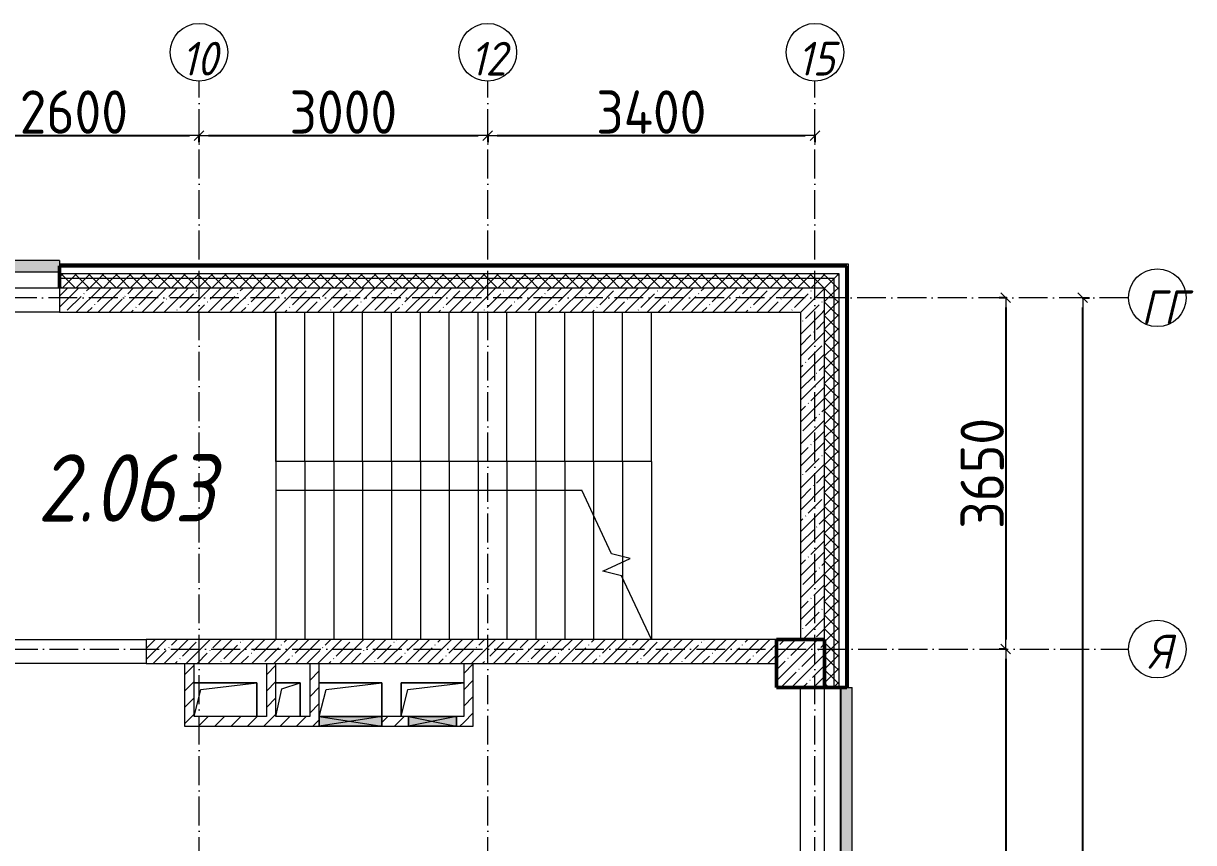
# Model space of a CAD drawing. Header units: millimetres. Extents: x -12989 to 629078, y -109036 to 555275.
# Drawn here: x 58485 to 70644, y 105684 to 114195 of the extents above; entities that cross this region are included whole.
import ezdxf

# ---------------------------------------------------------------- set-up
doc = ezdxf.new("R2010")
doc.units = ezdxf.units.MM
doc.linetypes.add('50_200_ШТРИХ_1Т_ш5_п1_п1_', pattern=[700, 500, -100, 0, -100])
for name, color, linetype, lineweight in [('A-____-____-DIMS', 7, 'Continuous', 9), ('A-DETL-GENF-OTLN', 7, 'Continuous', 9), ('A-FLOR-____-OTLN', 7, 'Continuous', 9), ('A-GENM-____-OTLN', 7, 'Continuous', 9), ('A-GLAZ-____-OTLN', 7, 'Continuous', 9), ('A-WALL-____-MCUT-1', 7, 'Continuous', 9), ('A-WALL-____-MCUT-2', 7, 'Continuous', 50), ('A-WALL-____-MCUT-3', 7, 'Continuous', 9), ('A-WALL-____-OTLN', 7, 'Continuous', 9), ('A-WALL-____-PATT-1', 7, 'Continuous', 9), ('A-WALL-FNSH-MCUT-1', 7, 'Continuous', 9), ('S-COLS-____-MCUT', 7, 'Continuous', 50), ('S-COLS-____-OTLN', 7, 'Continuous', 9), ('S-GRID-____-IDEN', 7, 'Continuous', 9), ('S-GRID-____-OTLN-1', 7, '50_200_ШТРИХ_1Т_ш5_п1_п1_', 9), ('S-STRS-____-MBND', 7, 'Continuous', 9), ('S-STRS-____-OTLN-1', 7, 'Continuous', 9), ('Марки помещений', 7, 'Continuous', 9)]:
    doc.layers.add(name, color=color, linetype=linetype, lineweight=lineweight)
doc.layers.add('A-GLAZ-____-OTLN-1', color=7, linetype='Continuous', lineweight=9, true_color=0xc0c0c0)
doc.styles.add('ISOCPEUR_I', font='isocpeui.ttf', dxfattribs={"width": 0.9, "height": 2.5})
doc.styles.add('ISOCPEUR_I_3', font='isocpeui.ttf', dxfattribs={"width": 0.85, "height": 2.2})
doc.styles.add('СПДС', font='isocpeur.ttf', dxfattribs={"width": 0.9})
doc.dimstyles.new('Размера А3', dxfattribs={"dimtxt": 200, "dimasz": 100, "dimexe": 70, "dimexo": 100, "dimgap": 20, "dimtad": 1, "dimdec": 0, "dimrnd": 10, "dimzin": 0, "dimdsep": 46, "dimtxsty": 'СПДС', "dimblk": 'ARROWHEAD_6', "dimcen": 1, "dimclrd": 256, "dimclre": 256, "dimclrt": 256, "dimazin": 0, "dimtfac": 1, "dimtdec": 0, "dimtmove": 2, "dimatfit": 3, "dimfxl": 1, "dimtolj": 1, "dimtzin": 0, "dimarcsym": 0})
pattern_1 = [(45, (43259.71, 63713.66), (-85.53659, 85.53659), []), (45, (43316.74, 63713.66), (-85.53659, 85.53659), [])]
pattern_2 = [(45, (43259.71, 63713.66), (-70.71068, 70.71068), []), (135, (43259.71, 63713.66), (-70.71068, -70.71068), [])]
pattern_3 = [(45, (43259.71, 63713.66), (-84.8528, 84.8528), [])]
pattern_4 = [(45, (43259.71, 63713.66), (-114.04925, 114.04925), []), (45, (43373.76, 63713.66), (-114.04925, 114.04925), [201.612, -40.322, 3.353, -36.97])]

# ---------------------------------------------------------------- blocks, each defined once
blk = doc.blocks.new('BSC_Колонна _Прямоугольная - 500х500-V133-АР1_План отверстий 2 этажа в осях 1-64_А-ГГ')
at = {"layer": 'S-COLS-____-OTLN'}
h = blk.add_hatch(dxfattribs=at)
h.set_pattern_fill('FP_163', color=256, style=0, pattern_type=2)
h.set_pattern_definition([(45, (-23300, -43831.04), (-114.04925, 114.04925), []), (45, (-23185.95, -43831.04), (-114.04925, 114.04925), [201.613, -40.323, 3.353, -36.97])])
h.paths.add_polyline_path([(-250, -250), (250, -250), (250, 250), (-250, 250)], flags=0)
at = {"layer": 'S-COLS-____-MCUT'}
for p, q in [((250, 250), (-250, 250)), ((-250, 250), (-250, -250)), ((250, -250), (250, 250)), ((-250, -250), (250, -250))]:
    blk.add_line(p, q, dxfattribs=at)
blk = doc.blocks.new('AR_Отверстие прямоугольное _в плите_ - AR_Отверстие прямоугольное _в плите_-30552566-АР1_План отверстий 2 этажа в осях 1-64_А-ГГ')
at = {"layer": 'A-GENM-____-OTLN'}
for p, q in [((325, 175), (-325, 175)), ((-255, 105), (325, 175)), ((325, -175), (325, 175)), ((-325, -175), (-255, 105))]:
    blk.add_line(p, q, dxfattribs=at)
blk = doc.blocks.new('AR_Отверстие прямоугольное _в плите_ - AR_Отверстие прямоугольное _в плите_-V174-АР1_План отверстий 2 этажа в осях 1-64_А-ГГ')
at = {"layer": 'A-GENM-____-OTLN'}
for p, q in [((325, 175), (-325, 175)), ((-325, 175), (-325, -175)), ((-255, 105), (325, 175)), ((-325, -175), (-255, 105))]:
    blk.add_line(p, q, dxfattribs=at)
blk = doc.blocks.new('AR_Отверстие прямоугольное _в плите_ - AR_Отверстие прямоугольное _в плите_-30459243-АР1_План отверстий 2 этажа в осях 1-64_А-ГГ')
at = {"layer": 'A-GENM-____-OTLN'}
for p, q in [((125, 175), (-125, 175)), ((-63, 112), (125, 175)), ((125, -175), (125, 175)), ((-125, -175), (-63, 112))]:
    blk.add_line(p, q, dxfattribs=at)
blk = doc.blocks.new('Отлив_СКБ - Отлив витража_120_НВФ-31885289-АР1_План отверстий 2 этажа в осях 1-64_А-ГГ')
at = {"layer": 'A-GLAZ-____-OTLN-1'}
for points in [[(1000, 2), (1000, 120), (0, 120), (0, 2)], [(1000, 0), (1000, 2), (0, 2), (0, 0)]]:
    blk.add_hatch(color=256, dxfattribs=at).paths.add_polyline_path(points, flags=0)
at = {"layer": 'A-GLAZ-____-OTLN'}
for p, q in [((0, 83), (0, 120)), ((1000, 120), (0, 120)), ((0, 2), (1000, 2)), ((1000, 120), (1000, 83)), ((1000, 0), (0, 0))]:
    blk.add_line(p, q, dxfattribs=at)
blk = doc.blocks.new('Отлив_СКБ - Отлив витража_120_НВФ-V194-АР1_План отверстий 2 этажа в осях 1-64_А-ГГ')
at = {"layer": 'A-GLAZ-____-OTLN-1'}
for points in [[(1800, -2), (1800, 0), (0, 0), (0, -2), (1544, -2)], [(1544, -120), (1800, -120), (1800, -2), (0, -2), (0, -120)]]:
    blk.add_hatch(color=256, dxfattribs=at).paths.add_polyline_path(points, flags=0)
at = {"layer": 'A-GLAZ-____-OTLN'}
for p, q in [((0, 0), (1800, 0)), ((1800, -2), (0, -2)), ((0, -120), (0, -83)), ((0, -120), (1800, -120)), ((1800, -83), (1800, -120))]:
    blk.add_line(p, q, dxfattribs=at)
blk = doc.blocks.new('AR_Отверстие прямоугольное _в стене__БезПР - AR_Отверстие прямоугольное _в стене__БезПР-36428237-АР1_План отверстий 2 этажа в осях 1-64_А-ГГ')
at = {"layer": 'A-GLAZ-____-OTLN'}
blk.add_hatch(color=256, dxfattribs=at).paths.add_polyline_path([(-325, -50), (325, -50), (325, 50), (-325, 50)], flags=0)
at = {"layer": 'A-DETL-GENF-OTLN'}
for p, q in [((-325, -50), (-325, 50)), ((-325, 50), (325, 50)), ((325, 50), (-325, -50)), ((-325, 50), (325, -50)), ((325, 50), (-325, 50)), ((-325, 50), (-325, -50)), ((325, 50), (325, -50)), ((325, -50), (325, 50)), ((325, -50), (-325, -50)), ((-325, -50), (325, -50))]:
    blk.add_line(p, q, dxfattribs=at)
at = {"layer": 'A-GLAZ-____-OTLN'}
blk.add_line((325, 50), (-325, 50), dxfattribs=at)
blk = doc.blocks.new('AR_Отверстие прямоугольное _в стене__БезПР - AR_Отверстие прямоугольное _в стене__БезПР-36788943-АР1_План отверстий 2 этажа в осях 1-64_А-ГГ')
at = {"layer": 'A-GLAZ-____-OTLN'}
blk.add_hatch(color=256, dxfattribs=at).paths.add_polyline_path([(250, -50), (250, 50), (-250, 50), (-250, -50), (-47, -50)], flags=0)
at = {"layer": 'A-DETL-GENF-OTLN'}
for p, q in [((-250, -50), (-250, 50)), ((-250, 50), (250, 50)), ((250, 50), (-250, -50)), ((-250, 50), (250, -50)), ((250, 50), (-250, 50)), ((-250, 50), (-250, -50)), ((250, 50), (250, -50)), ((250, -50), (250, 50)), ((250, -50), (-250, -50)), ((-250, -50), (250, -50))]:
    blk.add_line(p, q, dxfattribs=at)
at = {"layer": 'A-GLAZ-____-OTLN'}
blk.add_line((250, 50), (-250, 50), dxfattribs=at)
blk = doc.blocks.new('Ось сетки - Круг_Ø6_00__ISO-2_5_0_9K_-25732049-АР1_План отверстий 2 этажа в осях 1-64_А-ГГ')
at = {"layer": 'S-GRID-____-IDEN'}
blk.add_circle((0, 0), 3, dxfattribs=at)
blk = doc.blocks.new('ARROWHEAD_6')
at = {"color": 0, "linetype": 'Continuous'}
for p, q in [((0, 0), (-1, 0)), ((-0.5, -0.5), (0.5, 0.5))]:
    blk.add_line(p, q, dxfattribs=at)
blk = doc.blocks.new('*D2707')
at = {"layer": 'A-____-____-DIMS', "lineweight": -2, "transparency": 16777216}
for p, q in [((9847, 506647), (9771, 506647)), ((9841, 506547), (9841, 503097)), ((9847, 502997), (9771, 502997))]:
    blk.add_line(p, q, dxfattribs=at)
at = {"layer": 'Defpoints', "color": 0, "transparency": 16777216}
for p in [(9947, 506647), (9841, 502997), (9947, 502997)]:
    blk.add_point(p, dxfattribs=at)
at = {"layer": 'A-____-____-DIMS', "lineweight": -2, "transparency": 16777216, "xscale": 100, "yscale": 100, "zscale": 100}
for p, rotation in [((9841, 506647), 90), ((9841, 502997), 270)]:
    blk.add_blockref('ARROWHEAD_6', p, dxfattribs=dict(at, rotation=rotation))
at = {"layer": 'A-____-____-DIMS', "transparency": 16777216, "insert": (9596, 504822), "char_height": 450, "attachment_point": 5, "rotation": 90, "style": 'СПДС'}
blk.add_mtext('\\A1;3650', dxfattribs=at)
blk = doc.blocks.new('*D2708')
at = {"layer": 'A-____-____-DIMS', "lineweight": -2, "transparency": 16777216}
for p, q in [((9847, 502997), (9771, 502997)), ((9841, 502897), (9841, 497597)), ((9847, 497497), (9771, 497497))]:
    blk.add_line(p, q, dxfattribs=at)
at = {"layer": 'Defpoints', "color": 0, "transparency": 16777216}
for p in [(9947, 502997), (9841, 497497), (9947, 497497)]:
    blk.add_point(p, dxfattribs=at)
at = {"layer": 'A-____-____-DIMS', "lineweight": -2, "transparency": 16777216, "xscale": 100, "yscale": 100, "zscale": 100}
for p, rotation in [((9841, 502997), 90), ((9841, 497497), 270)]:
    blk.add_blockref('ARROWHEAD_6', p, dxfattribs=dict(at, rotation=rotation))
at = {"layer": 'A-____-____-DIMS', "transparency": 16777216, "insert": (9596, 500247), "char_height": 450, "attachment_point": 5, "rotation": 90, "style": 'СПДС'}
blk.add_mtext('\\A1;5500', dxfattribs=at)
blk = doc.blocks.new('*D2716')
at = {"layer": 'A-____-____-DIMS', "lineweight": -2, "transparency": 16777216}
for p, q in [((10635, 506647), (10711, 506647)), ((10641, 473297), (10641, 506547)), ((10635, 473197), (10711, 473197))]:
    blk.add_line(p, q, dxfattribs=at)
at = {"layer": 'Defpoints', "color": 0, "transparency": 16777216}
for p in [(10535, 506647), (10641, 506647), (10535, 473197)]:
    blk.add_point(p, dxfattribs=at)
at = {"layer": 'A-____-____-DIMS', "lineweight": -2, "transparency": 16777216, "xscale": 100, "yscale": 100, "zscale": 100}
for p, rotation in [((10641, 506647), 90), ((10641, 473197), 270)]:
    blk.add_blockref('ARROWHEAD_6', p, dxfattribs=dict(at, rotation=rotation))
at = {"layer": 'A-____-____-DIMS', "transparency": 16777216, "insert": (10396, 489922), "char_height": 450, "attachment_point": 5, "rotation": 90, "style": 'СПДС'}
blk.add_mtext('\\A1;33450', dxfattribs=at)
blk = doc.blocks.new('*D2720')
at = {"layer": 'A-____-____-DIMS', "lineweight": -2, "transparency": 16777216}
for p, q in [((-1142, 508337), (-1142, 508261)), ((-1042, 508331), (1358, 508331)), ((1458, 508337), (1458, 508261))]:
    blk.add_line(p, q, dxfattribs=at)
at = {"layer": 'Defpoints', "color": 0, "transparency": 16777216}
for p in [(-1142, 508437), (1458, 508437), (1458, 508331)]:
    blk.add_point(p, dxfattribs=at)
at = {"layer": 'A-____-____-DIMS', "lineweight": -2, "transparency": 16777216, "xscale": 100, "yscale": 100, "zscale": 100, "rotation": 180}
blk.add_blockref('ARROWHEAD_6', (-1142, 508331), dxfattribs=at)
at = {"layer": 'A-____-____-DIMS', "lineweight": -2, "transparency": 16777216, "xscale": 100, "yscale": 100, "zscale": 100}
blk.add_blockref('ARROWHEAD_6', (1458, 508331), dxfattribs=at)
at = {"layer": 'A-____-____-DIMS', "transparency": 16777216, "insert": (158, 508576), "char_height": 450, "attachment_point": 5, "style": 'СПДС'}
blk.add_mtext('\\A1;2600', dxfattribs=at)
blk = doc.blocks.new('*D2721')
at = {"layer": 'A-____-____-DIMS', "lineweight": -2, "transparency": 16777216}
for p, q in [((1458, 508337), (1458, 508261)), ((1558, 508331), (4358, 508331)), ((4458, 508337), (4458, 508261))]:
    blk.add_line(p, q, dxfattribs=at)
at = {"layer": 'Defpoints', "color": 0, "transparency": 16777216}
for p in [(1458, 508437), (4458, 508437), (4458, 508331)]:
    blk.add_point(p, dxfattribs=at)
at = {"layer": 'A-____-____-DIMS', "lineweight": -2, "transparency": 16777216, "xscale": 100, "yscale": 100, "zscale": 100, "rotation": 180}
blk.add_blockref('ARROWHEAD_6', (1458, 508331), dxfattribs=at)
at = {"layer": 'A-____-____-DIMS', "lineweight": -2, "transparency": 16777216, "xscale": 100, "yscale": 100, "zscale": 100}
blk.add_blockref('ARROWHEAD_6', (4458, 508331), dxfattribs=at)
at = {"layer": 'A-____-____-DIMS', "transparency": 16777216, "insert": (2958, 508576), "char_height": 450, "attachment_point": 5, "style": 'СПДС'}
blk.add_mtext('\\A1;3000', dxfattribs=at)
blk = doc.blocks.new('*D2722')
at = {"layer": 'A-____-____-DIMS', "lineweight": -2, "transparency": 16777216}
for p, q in [((4458, 508337), (4458, 508261)), ((4558, 508331), (7758, 508331)), ((7858, 508337), (7858, 508261))]:
    blk.add_line(p, q, dxfattribs=at)
at = {"layer": 'Defpoints', "color": 0, "transparency": 16777216}
for p in [(4458, 508437), (7858, 508437), (7858, 508331)]:
    blk.add_point(p, dxfattribs=at)
at = {"layer": 'A-____-____-DIMS', "lineweight": -2, "transparency": 16777216, "xscale": 100, "yscale": 100, "zscale": 100, "rotation": 180}
blk.add_blockref('ARROWHEAD_6', (4458, 508331), dxfattribs=at)
at = {"layer": 'A-____-____-DIMS', "lineweight": -2, "transparency": 16777216, "xscale": 100, "yscale": 100, "zscale": 100}
blk.add_blockref('ARROWHEAD_6', (7858, 508331), dxfattribs=at)
at = {"layer": 'A-____-____-DIMS', "transparency": 16777216, "insert": (6158, 508576), "char_height": 450, "attachment_point": 5, "style": 'СПДС'}
blk.add_mtext('\\A1;3400', dxfattribs=at)
blk = doc.blocks.new('2этаж')
at = {"layer": 'S-GRID-____-OTLN-1', "color": 251, "ltscale": 0.6, "true_color": 0x636466}
for p, q in [((1458.3, 454533.3), (1458.3, 508896.9)), ((4458.3, 454533.3), (4458.3, 508896.9)), ((7858.3, 454533.3), (7858.3, 508896.9)), ((11116.1, 506647), (-20260.4, 506647)), ((-20260.4, 502997), (11116.1, 502997))]:
    blk.add_line(p, q, dxfattribs=at)
at = {"layer": 'S-GRID-____-IDEN', "char_height": 350, "attachment_point": 1, "style": 'ISOCPEUR_I'}
for s, insert, width in [('10', (1277.3, 509305.7), 346.329), ('12', (4277.3, 509305.7), 346.329), ('15', (7677.3, 509305.7), 346.329), ('ГГ', (11249, 506723.1), 404.05), ('\\fISOCPEUR|b0|i1|c204|p34|;\\W.9;Я', (11318.1, 503143.6), 223.671)]:
    blk.add_mtext(s, dxfattribs=dict(at, insert=insert, width=width))
at = {"layer": 'A-____-____-DIMS'}
for base, p1, p2, picture, middle in [((1458.3, 508330.7), (-1141.7, 508436.8), (1458.3, 508436.8), '*D2720', (158.3, 508575.7)), ((4458.3, 508330.7), (1458.3, 508436.8), (4458.3, 508436.8), '*D2721', (2958.3, 508575.7)), ((7858.3, 508330.7), (4458.3, 508436.8), (7858.3, 508436.8), '*D2722', (6158.3, 508575.7))]:
    dim = blk.add_linear_dim(base=base, p1=p1, p2=p2, dimstyle='Размера А3', override={"dimtxt": 450}, dxfattribs=at)
    dim.commit()
    dim.dimension.update_dxf_attribs({"geometry": picture, "text_midpoint": middle})
for base, p1, p2, picture, middle in [((9840.9, 502997), (9946.9, 506647), (9946.9, 502997), '*D2707', (9595.9, 504822)), ((10640.9, 506647), (10534.8, 473197), (10534.8, 506647), '*D2716', (10395.9, 489922)), ((9840.9, 497497), (9946.9, 502997), (9946.9, 497497), '*D2708', (9595.9, 500247))]:
    dim = blk.add_linear_dim(base=base, p1=p1, p2=p2, angle=90, dimstyle='Размера А3', override={"dimtxt": 450}, dxfattribs=at)
    dim.commit()
    dim.dimension.update_dxf_attribs({"geometry": picture, "text_midpoint": middle})

msp = doc.modelspace()

# ---------------------------------------------------------------- hatches: boundary and pattern name
at = {"layer": 'A-WALL-____-PATT-1'}
h = msp.add_hatch(dxfattribs=at)
h.set_pattern_fill('FP_3', color=256, style=0, pattern_type=2)
h.set_pattern_definition(pattern_1)
h.paths.add_polyline_path([(67039.7115, 111674.7006), (67039.7115, 111694.7006), (58859.7115, 111694.7006), (58859.7115, 111674.7006), (64455.5933, 111674.7006)], flags=0)
h.paths.add_polyline_path([(57859.7115, 111674.7006), (57859.7115, 111694.7006), (56659.7115, 111694.7006), (56659.7115, 111674.7006), (57385.7362, 111674.7006)], flags=0)
h.paths.add_polyline_path([(48859.7115, 111674.7006), (48859.7115, 111694.7006), (40579.7115, 111694.7006), (40579.7115, 111674.7006), (48548.4147, 111674.7006)], flags=0)
h = msp.add_hatch(dxfattribs=at)
h.set_pattern_fill('FP_3', color=256, style=0, pattern_type=2)
h.set_pattern_definition(pattern_1)
h.paths.add_polyline_path([(67059.7115, 105264.7006), (67059.7115, 105494.7006), (67039.7115, 105494.7006), (67039.7115, 105264.7006)], flags=0)
h.paths.add_polyline_path([(67059.7115, 107294.7006), (67059.7115, 111694.7006), (67039.7115, 111694.7006), (67039.7115, 107294.7006)], flags=0)
h = msp.add_hatch(dxfattribs=at)
h.set_pattern_fill('FP_1', color=256, style=0, pattern_type=2)
h.set_pattern_definition(pattern_2)
h.paths.add_polyline_path([(66909.7115, 111544.7006), (66959.7115, 111544.7006), (66959.7115, 111594.7006), (58859.7115, 111594.7006), (58859.7115, 111544.7006), (64455.5933, 111544.7006)], flags=0)
h.paths.add_polyline_path([(57859.7115, 111544.7006), (57859.7115, 111594.7006), (56659.7115, 111594.7006), (56659.7115, 111544.7006), (57385.7362, 111544.7006)], flags=0)
h.paths.add_polyline_path([(48548.4147, 111544.7006), (48859.7115, 111544.7006), (48859.7115, 111594.7006), (40709.7115, 111594.7006), (40709.7115, 111544.7006), (46780.9505, 111544.7006)], flags=0)
h = msp.add_hatch(dxfattribs=at)
h.set_pattern_fill('FP_1', color=256, style=0, pattern_type=2)
h.set_pattern_definition(pattern_2)
h.paths.add_polyline_path([(66809.7115, 111444.7006), (66909.7115, 111444.7006), (66909.7115, 111544.7006), (58859.7115, 111544.7006), (58859.7115, 111444.7006), (64455.5933, 111444.7006)], flags=0)
h.paths.add_polyline_path([(57859.7115, 111444.7006), (57859.7115, 111544.7006), (56659.7115, 111544.7006), (56659.7115, 111450.7006), (56734.7115, 111450.7006), (56734.7115, 111444.7006), (57385.7362, 111444.7006)], flags=0)
h.paths.add_polyline_path([(48859.7115, 111444.7006), (48859.7115, 111544.7006), (40809.7115, 111544.7006), (40809.7115, 111444.7006), (48548.4147, 111444.7006)], flags=0)
h = msp.add_hatch(dxfattribs=at)
h.set_pattern_fill('FP_1', color=256, style=0, pattern_type=2)
h.set_pattern_definition(pattern_2)
h.paths.add_polyline_path([(66959.7115, 73244.7006), (66959.7115, 75444.7006), (66909.7115, 75444.7006), (66909.7115, 73244.7006)], flags=0)
h.paths.add_polyline_path([(66909.7115, 77244.7006), (66959.7115, 77244.7006), (66959.7115, 78444.7006), (66909.7115, 78444.7006), (66909.7115, 78209.4711)], flags=0)
h.paths.add_polyline_path([(66909.7115, 80244.7006), (66959.7115, 80244.7006), (66959.7115, 81444.7006), (66909.7115, 81444.7006)], flags=0)
h.paths.add_polyline_path([(66959.7115, 83244.7006), (66959.7115, 84444.7006), (66909.7115, 84444.7006), (66909.7115, 83244.7006)], flags=0)
h.paths.add_polyline_path([(66959.7115, 86244.7006), (66959.7115, 87444.7006), (66909.7115, 87444.7006), (66909.7115, 86244.7006)], flags=0)
h.paths.add_polyline_path([(66959.7115, 89244.7006), (66959.7115, 90444.7006), (66909.7115, 90444.7006), (66909.7115, 89244.7006)], flags=0)
h.paths.add_polyline_path([(66959.7115, 92244.7006), (66959.7115, 93444.7006), (66909.7115, 93444.7006), (66909.7115, 92244.7006)], flags=0)
h.paths.add_polyline_path([(66959.7115, 95244.7006), (66959.7115, 96444.7006), (66909.7115, 96444.7006), (66909.7115, 95244.7006)], flags=0)
h.paths.add_polyline_path([(66959.7115, 98244.7006), (66959.7115, 99444.7006), (66909.7115, 99444.7006), (66909.7115, 98244.7006)], flags=0)
h.paths.add_polyline_path([(66959.7115, 101244.7006), (66959.7115, 102444.7006), (66909.7115, 102444.7006), (66909.7115, 101244.7006)], flags=0)
h.paths.add_polyline_path([(66959.7115, 104244.7006), (66959.7115, 105494.7006), (66909.7115, 105494.7006), (66909.7115, 104244.7006)], flags=0)
h.paths.add_polyline_path([(66959.7115, 107294.7006), (66959.7115, 111544.7006), (66909.7115, 111544.7006), (66909.7115, 107294.7006)], flags=0)
h = msp.add_hatch(dxfattribs=at)
h.set_pattern_fill('FP_25', color=256, style=0, pattern_type=2)
h.set_pattern_definition(pattern_4)
h.paths.add_polyline_path([(66559.7115, 111194.7006), (66809.7115, 111194.7006), (66809.7115, 111444.7006), (58859.7115, 111444.7006), (58859.7115, 111194.7006), (64455.5933, 111194.7006)], flags=0)
h = msp.add_hatch(dxfattribs=at)
h.set_pattern_fill('FP_1', color=256, style=0, pattern_type=2)
h.set_pattern_definition(pattern_2)
h.paths.add_polyline_path([(66909.7115, 73244.7006), (66909.7115, 75444.7006), (66815.7115, 75444.7006), (66815.7115, 75369.7006), (66809.7115, 75369.7006), (66809.7115, 73244.7006)], flags=0)
h.paths.add_polyline_path([(66815.7115, 77244.7006), (66909.7115, 77244.7006), (66909.7115, 78444.7006), (66815.7115, 78444.7006), (66815.7115, 78369.7006), (66809.7115, 78369.7006), (66809.7115, 77319.7006), (66815.7115, 77319.7006), (66815.7115, 77250.7006)], flags=0)
h.paths.add_polyline_path([(66909.7115, 80244.7006), (66909.7115, 81444.7006), (66809.7115, 81444.7006), (66809.7115, 80319.7006), (66815.7115, 80319.7006), (66815.7115, 80244.7006)], flags=0)
h.paths.add_polyline_path([(66909.7115, 83244.7006), (66909.7115, 84444.7006), (66815.7115, 84444.7006), (66815.7115, 84369.7006), (66809.7115, 84369.7006), (66809.7115, 83319.7006), (66815.7115, 83319.7006), (66815.7115, 83244.7006)], flags=0)
h.paths.add_polyline_path([(66809.7115, 86244.7006), (66909.7115, 86244.7006), (66909.7115, 87444.7006), (66815.7115, 87444.7006), (66815.7115, 87369.7006), (66809.7115, 87369.7006), (66809.7115, 86744.7006)], flags=0)
h.paths.add_polyline_path([(66815.7115, 89244.7006), (66909.7115, 89244.7006), (66909.7115, 90444.7006), (66809.7115, 90444.7006), (66809.7115, 89319.7006), (66815.7115, 89319.7006), (66815.7115, 89250.7006)], flags=0)
h.paths.add_polyline_path([(66909.7115, 92244.7006), (66909.7115, 93444.7006), (66815.7115, 93444.7006), (66815.7115, 93369.7006), (66809.7115, 93369.7006), (66809.7115, 92319.7006), (66815.7115, 92319.7006), (66815.7115, 92244.7006)], flags=0)
h.paths.add_polyline_path([(66909.7115, 95244.7006), (66909.7115, 96444.7006), (66809.7115, 96444.7006), (66809.7115, 95319.7006), (66815.7115, 95319.7006), (66815.7115, 95244.7006)], flags=0)
h.paths.add_polyline_path([(66815.7115, 98244.7006), (66909.7115, 98244.7006), (66909.7115, 99444.7006), (66815.7115, 99444.7006), (66815.7115, 99369.7006), (66809.7115, 99369.7006), (66809.7115, 98319.7006), (66815.7115, 98319.7006), (66815.7115, 98250.7006)], flags=0)
h.paths.add_polyline_path([(66815.7115, 101244.7006), (66909.7115, 101244.7006), (66909.7115, 102444.7006), (66809.7115, 102444.7006), (66809.7115, 101319.7006), (66815.7115, 101319.7006), (66815.7115, 101250.7006)], flags=0)
h.paths.add_polyline_path([(66909.7115, 104244.7006), (66909.7115, 105494.7006), (66815.7115, 105494.7006), (66815.7115, 105419.7006), (66809.7115, 105419.7006), (66809.7115, 104319.7006), (66815.7115, 104319.7006), (66815.7115, 104244.7006)], flags=0)
h.paths.add_polyline_path([(66909.7115, 107294.7006), (66909.7115, 111444.7006), (66809.7115, 111444.7006), (66809.7115, 107294.7006)], flags=0)
h = msp.add_hatch(dxfattribs=at)
h.set_pattern_fill('FP_25', color=256, style=0, pattern_type=2)
h.set_pattern_definition(pattern_4)
h.paths.add_polyline_path([(66809.7115, 107794.7006), (66809.7115, 111194.7006), (66559.7115, 111194.7006), (66559.7115, 107794.7006)], flags=0)
h = msp.add_hatch(dxfattribs=at)
h.set_pattern_fill('FP_25', color=256, style=0, pattern_type=2)
h.set_pattern_definition(pattern_4)
h.paths.add_polyline_path([(66309.7115, 107544.7006), (66309.7115, 107794.7006), (59759.7115, 107794.7006), (59759.7115, 107544.7006), (64455.5933, 107544.7006)], flags=0)
h.paths.add_polyline_path([(58159.7115, 107544.7006), (58159.7115, 107794.7006), (57859.7115, 107794.7006), (57859.7115, 107544.7006)], flags=0)
h = msp.add_hatch(dxfattribs=at)
h.set_pattern_fill('FP_4', color=256, style=0, pattern_type=2)
h.set_pattern_definition(pattern_3)
h.paths.add_polyline_path([(60259.7115, 106894.7006), (60259.7115, 107544.7006), (60159.7115, 107544.7006), (60159.7115, 106894.7006)], flags=0)
h = msp.add_hatch(dxfattribs=at)
h.set_pattern_fill('FP_4', color=256, style=0, pattern_type=2)
h.set_pattern_definition(pattern_3)
h.paths.add_polyline_path([(61109.7115, 106994.7006), (61109.7115, 107544.7006), (61009.7115, 107544.7006), (61009.7115, 106994.7006)], flags=0)
h = msp.add_hatch(dxfattribs=at)
h.set_pattern_fill('FP_4', color=256, style=0, pattern_type=2)
h.set_pattern_definition(pattern_3)
h.paths.add_polyline_path([(61459.7115, 106994.7006), (61559.7115, 106994.7006), (61559.7115, 107544.7006), (61459.7115, 107544.7006), (61459.7115, 107449.267)], flags=0)
h = msp.add_hatch(dxfattribs=at)
h.set_pattern_fill('FP_4', color=256, style=0, pattern_type=2)
h.set_pattern_definition(pattern_3)
h.paths.add_polyline_path([(63159.7115, 106894.7006), (63159.7115, 107544.7006), (63059.7115, 107544.7006), (63059.7115, 106894.7006)], flags=0)
h = msp.add_hatch(dxfattribs=at)
h.set_pattern_fill('FP_4', color=256, style=0, pattern_type=2)
h.set_pattern_definition(pattern_3)
h.paths.add_polyline_path([(62209.7115, 106894.7006), (62484.7115, 106894.7006), (62484.7115, 106994.7006), (62209.7115, 106994.7006), (62209.7115, 106951.3673)], flags=0)
h.paths.add_polyline_path([(62984.7115, 106894.7006), (63059.7115, 106894.7006), (63059.7115, 106994.7006), (62984.7115, 106994.7006), (62984.7115, 106899.7006)], flags=0)
h.paths.add_polyline_path([(61559.7115, 106894.7006), (61559.7115, 106994.7006), (60259.7115, 106994.7006), (60259.7115, 106894.7006), (60920.6648, 106894.7006)], flags=0)

# ---------------------------------------------------------------- linework, layer by layer
at = {"layer": 'A-FLOR-____-OTLN'}
for p, q in [((61109.9017, 109344.7006), (61109.9017, 111194.7006)), ((60259.7115, 107344.7006), (60909.7115, 107344.7006)), ((60909.7115, 107344.7006), (60909.7115, 106994.7006)), ((61109.7115, 107344.7006), (61359.7115, 107344.7006)), ((61359.7115, 107344.7006), (61359.7115, 106994.7006)), ((61559.7115, 107344.7006), (62209.7115, 107344.7006)), ((62209.7115, 107344.7006), (62209.7115, 106994.7006)), ((62409.7115, 107344.7006), (63059.7115, 107344.7006)), ((62409.7115, 106994.7006), (62409.7115, 107344.7006))]:
    msp.add_line(p, q, dxfattribs=at)
at = {"layer": 'A-WALL-____-MCUT-1'}
for p, q in [((66809.7115, 111444.7006), (58859.7115, 111444.7006)), ((58859.7115, 111444.7006), (58859.7115, 111194.7006)), ((66809.7115, 107794.7006), (66809.7115, 111444.7006)), ((58859.7115, 111194.7006), (66559.7115, 111194.7006)), ((66559.7115, 111194.7006), (66559.7115, 107794.7006)), ((66309.7115, 107794.7006), (59759.7115, 107794.7006)), ((59759.7115, 107794.7006), (59759.7115, 107544.7006)), ((59759.7115, 107544.7006), (66309.7115, 107544.7006))]:
    msp.add_line(p, q, dxfattribs=at)
at = {"layer": 'A-WALL-____-MCUT-2'}
for p, q in [((67039.7115, 111674.7006), (58859.7115, 111674.7006)), ((58859.7115, 111674.7006), (58859.7115, 111444.7006)), ((67039.7115, 107294.7006), (67039.7115, 111674.7006)), ((66809.7115, 107294.7006), (67039.7115, 107294.7006))]:
    msp.add_line(p, q, dxfattribs=at)
at = {"layer": 'A-WALL-____-MCUT-3'}
for p, q in [((66959.7115, 111594.7006), (58859.7115, 111594.7006)), ((66909.7115, 111544.7006), (58859.7115, 111544.7006)), ((66909.7115, 107294.7006), (66909.7115, 111544.7006)), ((66959.7115, 107294.7006), (66959.7115, 111594.7006))]:
    msp.add_line(p, q, dxfattribs=at)
at = {"layer": 'A-WALL-____-OTLN'}
for p, q in [((58859.7115, 111444.7006), (57859.7115, 111444.7006)), ((58859.7115, 111194.7006), (57859.7115, 111194.7006)), ((58159.7115, 107794.7006), (59759.7115, 107794.7006)), ((59759.7115, 107544.7006), (58159.7115, 107544.7006)), ((66559.7115, 105494.7006), (66559.7115, 107294.7006)), ((66809.7115, 105494.7006), (66809.7115, 107294.7006))]:
    msp.add_line(p, q, dxfattribs=at)
at = {"layer": 'A-WALL-FNSH-MCUT-1'}
for p, q in [((67059.7115, 111694.7006), (58859.7115, 111694.7006)), ((58859.7115, 111694.7006), (58859.7115, 111674.7006)), ((58859.7115, 111674.7006), (67039.7115, 111674.7006)), ((67059.7115, 107294.7006), (67059.7115, 111694.7006)), ((60159.7115, 107544.7006), (60159.7115, 106894.7006)), ((60259.7115, 106994.7006), (60259.7115, 107544.7006)), ((61009.7115, 107544.7006), (61009.7115, 106994.7006)), ((61109.7115, 106994.7006), (61109.7115, 107544.7006)), ((61459.7115, 107544.7006), (61459.7115, 106994.7006)), ((61559.7115, 106994.7006), (61559.7115, 107544.7006)), ((63059.7115, 107544.7006), (63059.7115, 106994.7006)), ((63159.7115, 106894.7006), (63159.7115, 107544.7006)), ((67039.7115, 107294.7006), (67059.7115, 107294.7006)), ((60159.7115, 106894.7006), (61559.7115, 106894.7006)), ((61009.7115, 106994.7006), (60259.7115, 106994.7006)), ((61459.7115, 106994.7006), (61109.7115, 106994.7006)), ((62484.7115, 106994.7006), (62209.7115, 106994.7006)), ((62209.7115, 106894.7006), (62484.7115, 106894.7006)), ((63059.7115, 106994.7006), (62984.7115, 106994.7006)), ((62984.7115, 106894.7006), (63159.7115, 106894.7006))]:
    msp.add_line(p, q, dxfattribs=at)
at = {"layer": 'S-STRS-____-MBND'}
for p, q in [((64595.4957, 108682.9891), (64286.9346, 109344.7006)), ((64506.7124, 108503.6665), (64789.9336, 108635.7347)), ((64789.9336, 108635.7347), (64595.4957, 108682.9891)), ((64701.1503, 108456.4122), (64506.7124, 108503.6665)), ((65009.7115, 107794.7006), (64701.1503, 108456.4122))]:
    msp.add_line(p, q, dxfattribs=at)
at = {"layer": 'S-STRS-____-OTLN-1'}
for p, q in [((61109.7115, 109644.7006), (61109.7115, 111194.7006)), ((61409.7115, 109644.7006), (61409.7115, 111194.7006)), ((61409.7115, 109644.7006), (61409.7115, 111194.7006)), ((61709.7115, 109644.7006), (61709.7115, 111194.7006)), ((61709.7115, 109644.7006), (61709.7115, 111194.7006)), ((62009.7115, 109644.7006), (62009.7115, 111194.7006)), ((62009.7115, 109644.7006), (62009.7115, 111194.7006)), ((62309.7115, 109644.7006), (62309.7115, 111194.7006)), ((62309.7115, 109644.7006), (62309.7115, 111194.7006)), ((62609.7115, 109644.7006), (62609.7115, 111194.7006)), ((62609.7115, 109644.7006), (62609.7115, 111194.7006)), ((62909.7115, 109644.7006), (62909.7115, 111194.7006)), ((62909.7115, 109644.7006), (62909.7115, 111194.7006)), ((63209.7115, 109644.7006), (63209.7115, 111194.7006)), ((63209.7115, 109644.7006), (63209.7115, 111194.7006)), ((63509.7115, 109644.7006), (63509.7115, 111194.7006)), ((63509.7115, 109644.7006), (63509.7115, 111194.7006)), ((63809.7115, 109644.7006), (63809.7115, 111194.7006)), ((63809.7115, 109644.7006), (63809.7115, 111194.7006)), ((64109.7115, 109644.7006), (64109.7115, 111194.7006)), ((64109.7115, 109644.7006), (64109.7115, 111194.7006)), ((64409.7115, 109644.7006), (64409.7115, 111194.7006)), ((64409.7115, 109644.7006), (64409.7115, 111194.7006)), ((64709.7115, 109644.7006), (64709.7115, 111194.7006)), ((64709.7115, 109644.7006), (64709.7115, 111194.7006)), ((65009.7115, 109644.7006), (65009.7115, 111194.7006)), ((65009.7115, 109644.7006), (65009.7115, 111194.7006)), ((61409.7115, 109644.7006), (61109.9017, 109644.7006)), ((61709.7115, 109644.7006), (61409.7115, 109644.7006)), ((61409.7115, 109644.7006), (61409.7115, 109344.7006)), ((61409.7115, 109644.7006), (61409.7115, 109344.7006)), ((62009.7115, 109644.7006), (61709.7115, 109644.7006)), ((61709.7115, 109644.7006), (61709.7115, 109344.7006)), ((61709.7115, 109644.7006), (61709.7115, 109344.7006)), ((62309.7115, 109644.7006), (62009.7115, 109644.7006)), ((62009.7115, 109644.7006), (62009.7115, 109344.7006)), ((62009.7115, 109644.7006), (62009.7115, 109344.7006)), ((62609.7115, 109644.7006), (62309.7115, 109644.7006)), ((62309.7115, 109644.7006), (62309.7115, 109344.7006)), ((62309.7115, 109644.7006), (62309.7115, 109344.7006)), ((62909.7115, 109644.7006), (62609.7115, 109644.7006)), ((62609.7115, 109644.7006), (62609.7115, 109344.7006)), ((62609.7115, 109644.7006), (62609.7115, 109344.7006)), ((63209.7115, 109644.7006), (62909.7115, 109644.7006)), ((62909.7115, 109644.7006), (62909.7115, 109344.7006)), ((62909.7115, 109644.7006), (62909.7115, 109344.7006)), ((63509.7115, 109644.7006), (63209.7115, 109644.7006)), ((63209.7115, 109644.7006), (63209.7115, 109344.7006)), ((63209.7115, 109644.7006), (63209.7115, 109344.7006)), ((63809.7115, 109644.7006), (63509.7115, 109644.7006)), ((63509.7115, 109644.7006), (63509.7115, 109344.7006)), ((63509.7115, 109644.7006), (63509.7115, 109344.7006)), ((64109.7115, 109644.7006), (63809.7115, 109644.7006)), ((63809.7115, 109644.7006), (63809.7115, 109344.7006)), ((63809.7115, 109644.7006), (63809.7115, 109344.7006)), ((64409.7115, 109644.7006), (64109.7115, 109644.7006)), ((64109.7115, 109644.7006), (64109.7115, 109344.7006)), ((64109.7115, 109644.7006), (64109.7115, 109344.7006)), ((64709.7115, 109644.7006), (64409.7115, 109644.7006)), ((64409.7115, 109644.7006), (64409.7115, 109081.4048)), ((64409.7115, 109644.7006), (64409.7115, 109081.4048)), ((65009.7115, 109644.7006), (64709.7115, 109644.7006)), ((64709.7115, 109644.7006), (64709.7115, 108655.2312)), ((64709.7115, 109644.7006), (64709.7115, 108655.2312)), ((65009.7115, 109644.7006), (65009.7115, 107794.7006)), ((65009.7115, 109644.7006), (65009.7115, 107794.7006)), ((61109.7115, 109344.7006), (61109.7115, 107794.7006)), ((61109.7115, 109344.7006), (61409.7115, 109344.7006)), ((61109.7115, 109344.7006), (61109.7115, 107794.7006)), ((61409.7115, 109344.7006), (61709.7115, 109344.7006)), ((61409.7115, 109344.7006), (61409.7115, 107794.7006)), ((61409.7115, 109344.7006), (61409.7115, 107794.7006)), ((61709.7115, 109344.7006), (62009.7115, 109344.7006)), ((61709.7115, 109344.7006), (61709.7115, 107794.7006)), ((61709.7115, 109344.7006), (61709.7115, 107794.7006)), ((62009.7115, 109344.7006), (62309.7115, 109344.7006)), ((62009.7115, 109344.7006), (62009.7115, 107794.7006)), ((62009.7115, 109344.7006), (62009.7115, 107794.7006)), ((62309.7115, 109344.7006), (62609.7115, 109344.7006)), ((62309.7115, 109344.7006), (62309.7115, 107794.7006)), ((62309.7115, 109344.7006), (62309.7115, 107794.7006)), ((62609.7115, 109344.7006), (62909.7115, 109344.7006)), ((62609.7115, 109344.7006), (62609.7115, 107794.7006)), ((62609.7115, 109344.7006), (62609.7115, 107794.7006)), ((62909.7115, 109344.7006), (63209.7115, 109344.7006)), ((62909.7115, 109344.7006), (62909.7115, 107794.7006)), ((62909.7115, 109344.7006), (62909.7115, 107794.7006)), ((63209.7115, 109344.7006), (63509.7115, 109344.7006)), ((63209.7115, 109344.7006), (63209.7115, 107794.7006)), ((63209.7115, 109344.7006), (63209.7115, 107794.7006)), ((63509.7115, 109344.7006), (63809.7115, 109344.7006)), ((63509.7115, 109344.7006), (63509.7115, 107794.7006)), ((63509.7115, 109344.7006), (63509.7115, 107794.7006)), ((63809.7115, 109344.7006), (64109.7115, 109344.7006)), ((63809.7115, 109344.7006), (63809.7115, 107794.7006)), ((63809.7115, 109344.7006), (63809.7115, 107794.7006)), ((64109.7115, 109344.7006), (64286.9346, 109344.7006)), ((64109.7115, 109344.7006), (64109.7115, 107794.7006)), ((64109.7115, 109344.7006), (64109.7115, 107794.7006)), ((64409.7115, 109081.4048), (64409.7115, 107794.7006)), ((64409.7115, 109081.4048), (64409.7115, 107794.7006)), ((64709.7115, 108655.2312), (64709.7115, 108598.3265)), ((64709.7115, 108655.2312), (64709.7115, 108598.3265)), ((64709.7115, 108598.3265), (64709.7115, 108438.0527)), ((64709.7115, 108598.3265), (64709.7115, 108438.0527)), ((64709.7115, 108438.0527), (64709.7115, 107794.7006)), ((64709.7115, 108438.0527), (64709.7115, 107794.7006))]:
    msp.add_line(p, q, dxfattribs=at)

# ---------------------------------------------------------------- block references
msp.add_blockref('2этаж', (58851.3748, -395302.2823))
at = {"layer": 'A-GENM-____-OTLN'}
for name, p in [('AR_Отверстие прямоугольное _в плите_ - AR_Отверстие прямоугольное _в плите_-30552566-АР1_План отверстий 2 этажа в осях 1-64_А-ГГ', (60584.7115, 107169.7006)), ('AR_Отверстие прямоугольное _в плите_ - AR_Отверстие прямоугольное _в плите_-30459243-АР1_План отверстий 2 этажа в осях 1-64_А-ГГ', (61234.7115, 107169.7006)), ('AR_Отверстие прямоугольное _в плите_ - AR_Отверстие прямоугольное _в плите_-30552566-АР1_План отверстий 2 этажа в осях 1-64_А-ГГ', (61884.7115, 107169.7006)), ('AR_Отверстие прямоугольное _в плите_ - AR_Отверстие прямоугольное _в плите_-V174-АР1_План отверстий 2 этажа в осях 1-64_А-ГГ', (62734.7115, 107169.7006))]:
    msp.add_blockref(name, p, dxfattribs=at)
at = {"layer": 'A-GLAZ-____-OTLN'}
for name, p in [('Отлив_СКБ - Отлив витража_120_НВФ-31885289-АР1_План отверстий 2 этажа в осях 1-64_А-ГГ', (57859.7115, 111611.7006)), ('AR_Отверстие прямоугольное _в стене__БезПР - AR_Отверстие прямоугольное _в стене__БезПР-36428237-АР1_План отверстий 2 этажа в осях 1-64_А-ГГ', (61884.7115, 106944.7006)), ('AR_Отверстие прямоугольное _в стене__БезПР - AR_Отверстие прямоугольное _в стене__БезПР-36788943-АР1_План отверстий 2 этажа в осях 1-64_А-ГГ', (62734.7115, 106944.7006))]:
    msp.add_blockref(name, p, dxfattribs=at)
at = {"layer": 'A-GLAZ-____-OTLN', "rotation": 90}
msp.add_blockref('Отлив_СКБ - Отлив витража_120_НВФ-V194-АР1_План отверстий 2 этажа в осях 1-64_А-ГГ', (66976.7115, 105494.7006), dxfattribs=at)
at = {"layer": 'S-COLS-____-OTLN'}
msp.add_blockref('BSC_Колонна _Прямоугольная - 500х500-V133-АР1_План отверстий 2 этажа в осях 1-64_А-ГГ', (66559.7115, 107544.7006), dxfattribs=at)
at = {"layer": 'S-GRID-____-IDEN', "xscale": 99.99999999999993, "yscale": 99.99999999999993, "zscale": 99.99999999999993}
for p in [(60309.7115, 113894.6183), (63309.7115, 113894.6183), (66709.7115, 113894.6183)]:
    msp.add_blockref('Ось сетки - Круг_Ø6_00__ISO-2_5_0_9K_-25732049-АР1_План отверстий 2 этажа в осях 1-64_А-ГГ', p, dxfattribs=at)
for p, rotation in [((70267.4506, 111344.7006), 89.9999999999998), ((70267.4506, 107694.7006), 269.9999999999995)]:
    msp.add_blockref('Ось сетки - Круг_Ø6_00__ISO-2_5_0_9K_-25732049-АР1_План отверстий 2 этажа в осях 1-64_А-ГГ', p, dxfattribs=dict(at, rotation=rotation))

# ---------------------------------------------------------------- texts
at = {"layer": 'Марки помещений', "insert": (58631.5629, 109718.6665), "char_height": 700, "width": 785.65375, "attachment_point": 1, "style": 'ISOCPEUR_I_3'}
msp.add_mtext('2.063', dxfattribs=at)

doc.saveas('drawing.dxf')
